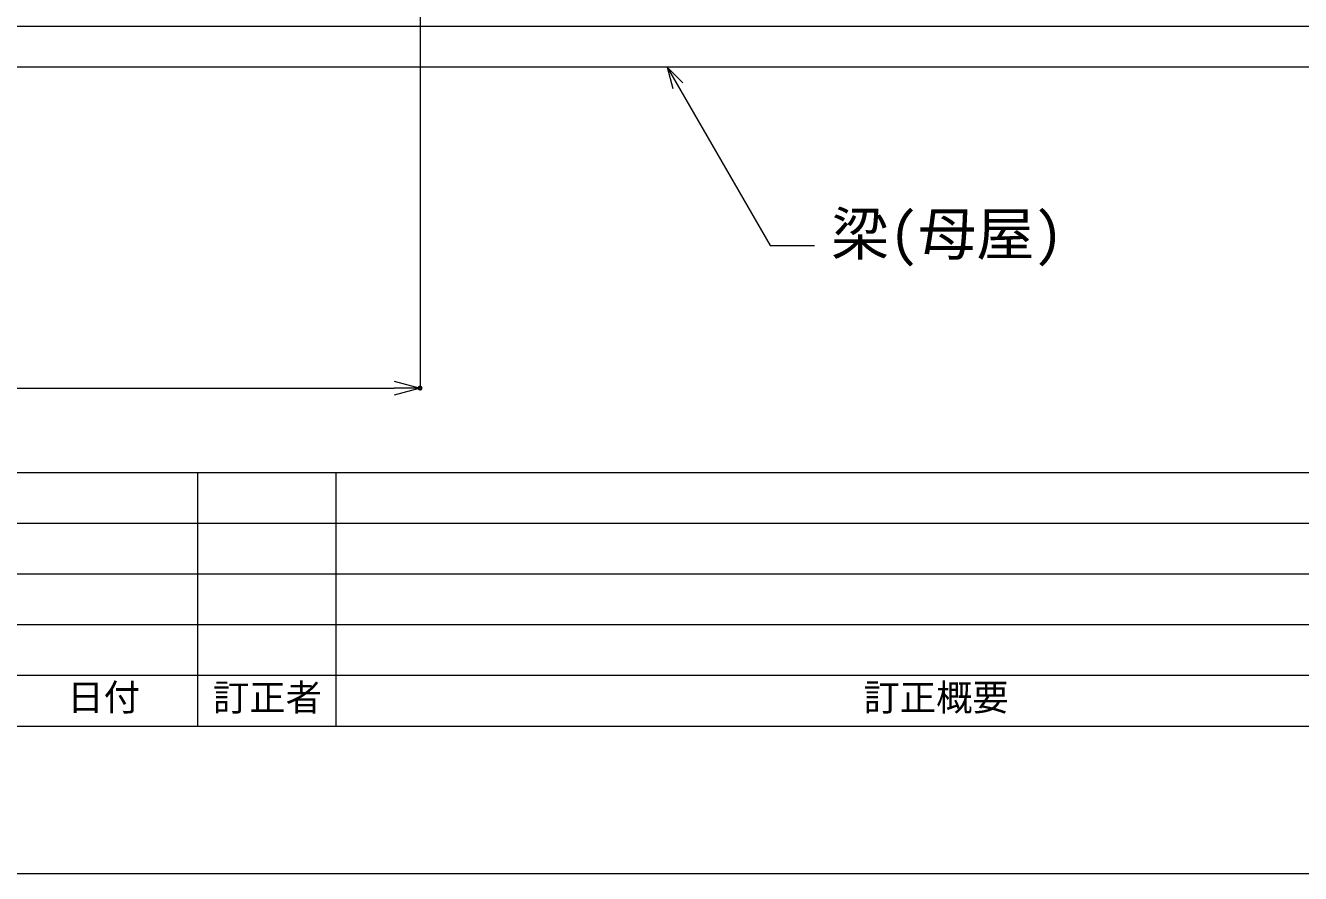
# Model space of a CAD drawing. Units: millimetres, scale not verified. Extents: x -840 to 840, y -594 to 594.
# Drawn here: x 128.2 to 473.9, y -594 to -364 of the extents above; entities that cross this region are included whole.
import ezdxf
from ezdxf.enums import TextEntityAlignment as Align

# ---------------------------------------------------------------- set-up
doc = ezdxf.new("R2010")
doc.units = ezdxf.units.MM
doc.header["$LTSCALE"] = 2
doc.header["$PDMODE"] = 32
doc.header["$PDSIZE"] = 1
for name, color, linetype, lineweight in [('0-0_輪郭線', 2, 'Continuous', 9), ('0-1_図面枠', 7, 'Continuous', 9), ('0-2_タイトル文字', 5, 'Continuous', 9), ('0-3_表題欄', 7, 'Continuous', 9), ('0-4_0', 7, 'Continuous', 9), ('0-7_鋼材(C型・H鋼ｅｔｃ)', 7, 'Continuous', 9), ('0-8_寸法線', 7, 'Continuous', 9)]:
    doc.layers.add(name, color=color, linetype=linetype, lineweight=lineweight)
doc.layers.add('0-C_Defpoints', color=7, linetype='Continuous')
doc.styles.add('ＭＳ ゴシック', font='')
doc.styles.get('ＭＳ ゴシック').set_extended_font_data('MS Gothic')

# ---------------------------------------------------------------- blocks, each defined once
blk = doc.blocks.new('T26')
at = {"layer": '0-3_表題欄'}
for p, q in [((0, 137.5), (900, 137.5)), ((175, 0), (175, 137.5)), ((250, 0), (250, 137.5)), ((0, 110), (900, 110)), ((0, 82.5), (900, 82.5)), ((0, 55), (900, 55)), ((0, 27.5), (900, 27.5)), ((0, 0), (900, 0))]:
    blk.add_line(p, q, dxfattribs=at)
at = {"layer": '0-3_表題欄', "style": 'ＭＳ ゴシック'}
for s, p in [('日付', (104.172, 4.044)), ('訂正者', (183.145, 3.939)), ('訂正概要', (535.895, 3.977))]:
    blk.add_text(s, height=14.43, dxfattribs=at).set_placement(p, align=Align.BOTTOM_LEFT)
blk = doc.blocks.new('_Open30')
at = {"layer": '0-4_0'}
blk.add_line((0, 0), (-2, 0), dxfattribs=at)
blk.add_lwpolyline([(-2, 0.5359), (0, 0), (-2, -0.5359)], dxfattribs=at)

msp = doc.modelspace()

# ---------------------------------------------------------------- linework, layer by layer
at = {"layer": '0-0_輪郭線'}
msp.add_lwpolyline([(800, 554), (-800, 554), (-800, -554), (800, -554)], close=True, dxfattribs=at)
at = {"layer": '0-1_図面枠'}
msp.add_lwpolyline([(840, -594), (840, 594), (-840, 594), (-840, -594)], close=True, dxfattribs=at)
at = {"layer": '0-7_鋼材(C型・H鋼ｅｔｃ)'}
for p, q in [((535.044, -364.317), (-664.956, -364.317)), ((535.044, -375.317), (-664.956, -375.317))]:
    msp.add_line(p, q, dxfattribs=at)
at = {"layer": '0-8_寸法線'}
for p, q in [((235.2, -323.355), (235.2, -462.355)), ((302.182, -375.317), (330.114, -423.698)), ((330.114, -423.698), (342.114, -423.698)), ((-357.8, -462.355), (228.2, -462.355))]:
    msp.add_line(p, q, dxfattribs=at)
msp.add_lwpolyline([(306.425, -379.56), (302.182, -375.317), (303.735, -381.113)], dxfattribs=at)
at = {"layer": '0-C_Defpoints'}
msp.add_point((235.2, -462.355), dxfattribs=at)

# ---------------------------------------------------------------- block references
at = {"layer": '0-3_表題欄', "xscale": 0.5, "yscale": 0.5}
msp.add_blockref('T26', (87.5, -554), dxfattribs=at)
at = {"layer": '0-8_寸法線', "xscale": 3.5, "yscale": 3.5}
msp.add_blockref('_Open30', (235.2, -462.355), dxfattribs=at)

# ---------------------------------------------------------------- texts
at = {"layer": '0-2_タイトル文字', "color": 7, "style": 'ＭＳ ゴシック'}
msp.add_text('梁(母屋)', height=11.54, dxfattribs=at).set_placement((346.655, -429.757), align=Align.BOTTOM_LEFT)

doc.saveas('drawing.dxf')
